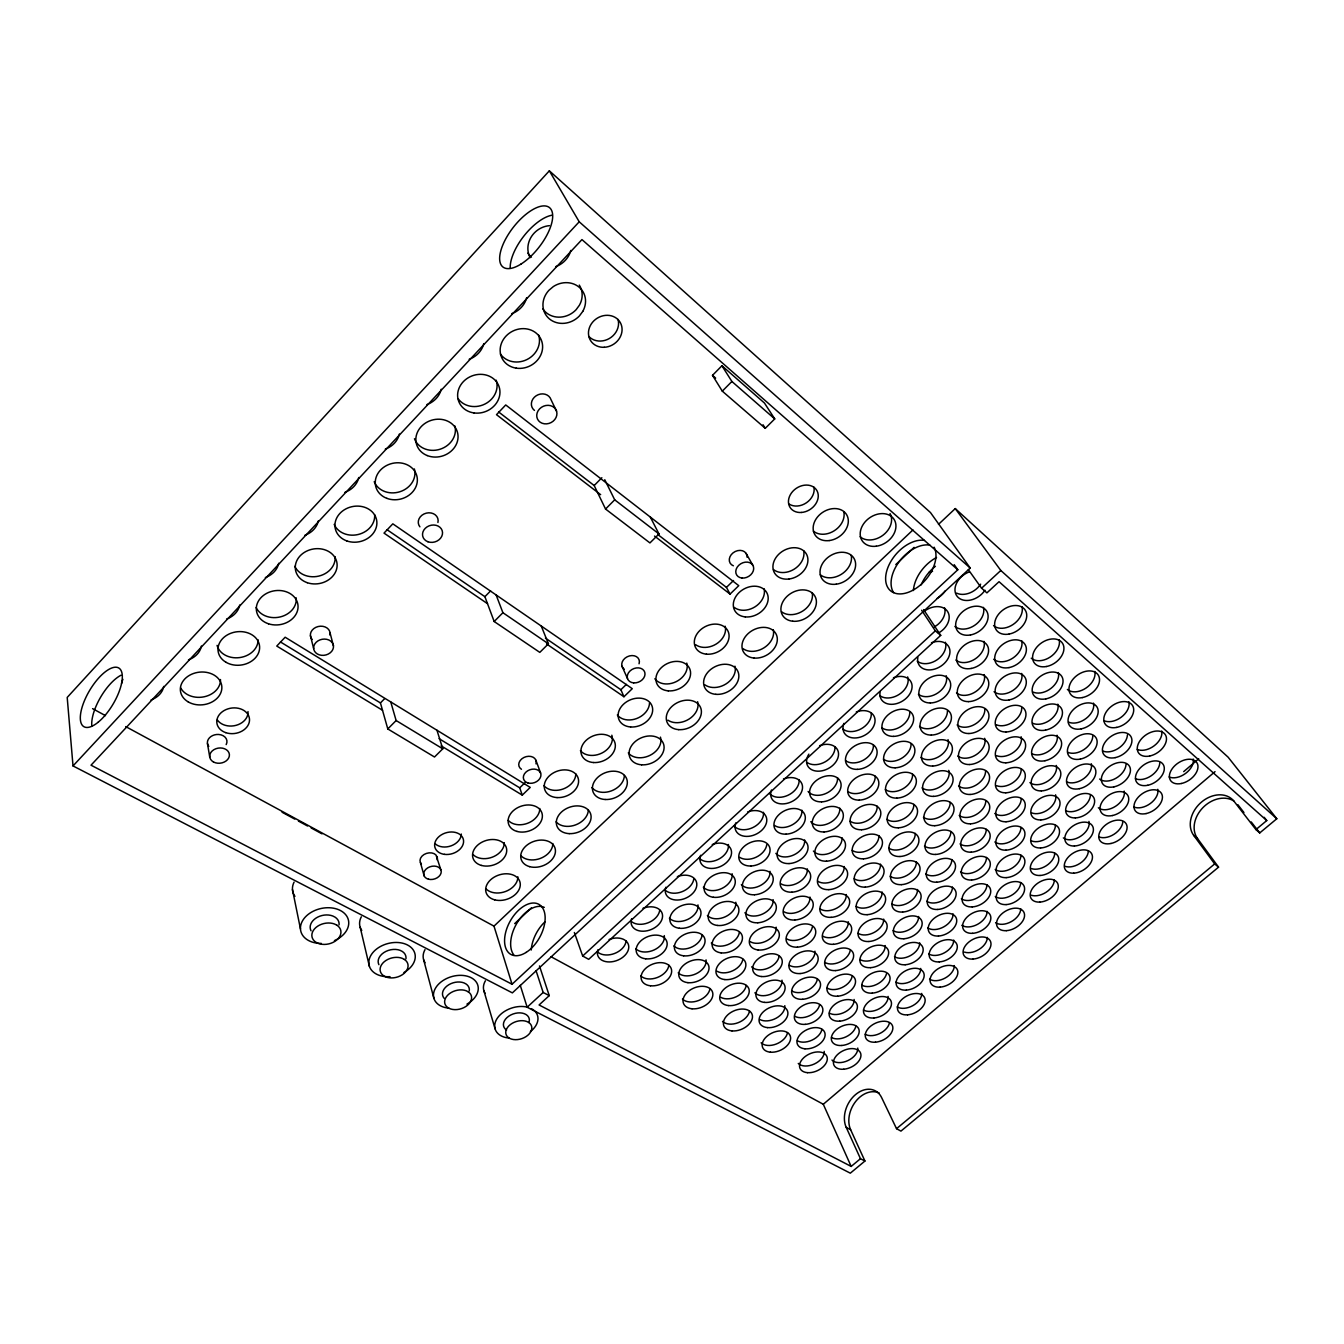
<?xml version="1.0" encoding="UTF-8"?>
<svg xmlns="http://www.w3.org/2000/svg" width="1344" height="1344" viewBox="0 0 1344 1344"><rect width="100%" height="100%" fill="white"/><g stroke="black" fill="none" stroke-linecap="round" stroke-linejoin="round"><path stroke-width="1.5" d="M549.343 170.822L67.2 697.435L73.013 765.929L512.366 992.88L970.2 568.025L930.485 512.568L549.343 170.822L579.214 221.794L970.2 568.025M73.013 765.929L579.214 221.794M436.951 730.229L442.764 748.81L434.515 757.008L387.794 728.952L380.436 702.929L384.535 698.762M541.262 626.035L548.436 643.81L539.801 652.378L494.172 621.516L484.898 596.686L490.61 590.873M650.328 517.087L658.98 533.954L649.942 542.926L605.556 509.04L594.182 485.537L601.86 477.725M712.488 375.346L721.93 365.753L764.467 403.049L774.732 418.908L765.274 428.316L722.299 391.154L712.488 375.346L715.646 378.084M387.794 728.952L396.127 720.535L390.751 701.921M494.172 621.516L502.908 612.713L496.121 594.955M605.556 509.04L614.695 499.817L604.766 479.724M722.299 391.154L731.892 381.478L721.93 365.753M382.519 710.27L276.763 646.061L285.146 637.224L530.242 787.399L522.278 795.127L519.708 787.836L525 782.695M487.519 603.691L384.014 533.114L392.818 523.841L632.268 688.682L623.952 696.746L620.878 689.724L626.405 684.382M600.65 494.676L496.507 414.674L505.73 404.947L738.763 585.665L730.061 594.082L726.449 587.378L733.522 580.524M954.19 564.665L957.802 569.772L512.047 984.245L493.987 926.134L912.929 529.956M514.685 923.63L531.451 907.822M895.793 564.581L914.088 547.361M938.482 524.378L955.248 508.586L1228.13 757.193L1276.8 818.748L1259.731 832.927L1255.934 829.584L1234.061 801.326A26.46 20.53 -44.7 0 0 1201.57 802.015A26.46 20.53 -44.7 0 0 1193.64 835.296L1214.674 863.923L1218.554 867.149L900.934 1131.11L896.532 1128.691L881.63 1097.611A24.578 18.127 -63.2 0 0 855.557 1094.587A24.578 18.127 -63.2 0 0 846.216 1127.381L860.462 1158.696L864.931 1161.031L850.315 1173.178L527.15 1007.227L520.279 985.354M527.15 1007.227L543.161 992.46L536.054 970.654M923.614 609.622L940.716 635.376L588.689 959.33L582.674 956.021L935.323 630.857L921.648 610.26M1255.934 829.584L1266.754 820.562L999.046 581.7L986.916 592.872L981.59 588.202L1000.81 570.478L955.248 508.586M539.482 965.933L549.242 995.635L539.078 1004.976L851.172 1166.424L860.462 1158.696M1183.694 771.624L1198.73 758.772M550.906 956.659L823.284 1104.264L1215.06 771.624M896.532 1128.691L1214.674 863.923M512.047 984.245L91.022 765.19L581.952 239.585L957.802 569.772M543.161 992.46L549.242 995.635M846.216 1127.381L850.651 1129.75L864.931 1161.031M92.585 708.641L105.47 715.63M125.731 726.6L493.987 926.134M282.072 812.23L294.79 819.118M298.418 821.083L307.507 825.989M311.136 827.954L322.022 833.851M396.127 720.535L442.764 748.81M441.151 745.87L522.278 795.127M280.459 641.962L380.436 702.929M439.102 738.679L519.708 787.836M546.521 643.927L623.952 696.746M386.954 529.654L484.898 596.686M545.412 638.081L620.878 689.724M502.908 612.713L548.436 643.81M654.545 536.071L730.061 594.082M614.695 499.817L658.98 533.954M498.59 411.936L594.182 485.537M657.703 534.442L726.449 587.378M935.323 630.857L940.716 635.376M1193.64 835.296L1197.521 838.555L1218.554 867.149M731.892 381.478L774.732 418.908M1000.81 570.478L1276.8 818.748M1264.183 817.286L1266.754 820.562M1237.858 804.686L1243.939 812.532M1251.23 821.94L1259.731 832.927M208.807 746.357L208.102 745.433A9.828 7.594 -7.8 0 1 209.462 737.806A9.828 7.594 -7.8 0 1 218.585 734.462L221.054 734.866A9.828 7.594 -7.8 0 1 226.178 744.593M968.369 569.688L981.59 588.202M440.815 869.702L435.994 855.002A8.854 6.502 -15.8 0 0 423.948 854.566A8.854 6.502 -15.8 0 0 421.428 864.058M763.022 424.771L765.274 428.316M746.105 553.392L752.741 565.085M556.55 411.146A10.332 9.022 -25.7 0 0 539.582 408.878A10.332 9.022 -25.7 0 0 544.337 423.797A10.332 9.022 -25.7 0 0 556.55 411.146L551.023 399.689A10.248 8.988 -25.8 0 0 536.206 395.741A10.248 8.988 -25.8 0 0 534.442 410.407M823.284 1104.264L851.172 1166.424M622.003 666.254L627.497 678.602M535.92 760.267L540.624 773.052M574.358 932.518L582.674 956.021M483.806 990.511L495.096 1028.849M420.437 862.63L424.166 875.935M423.629 959.75L433.944 998.474M330.086 632.99L333.463 645.893A10.013 8.081 -11.1 0 1 319.334 654.864A10.013 8.081 -11.1 0 1 317.873 640.937A10.013 8.081 -11.1 0 1 333.463 645.893M310.43 635.678L313.656 648.631M360.192 927.326L369.415 966.42M292.454 889.526L300.468 928.956M207.463 743.551L209.748 757.109M294.941 896.347A23.906 17.371 -12.4 0 1 294.084 882.118M321.35 943.421A24.444 17.438 -12.8 0 1 303.106 919.85A24.444 17.438 -12.8 0 1 342.115 911.518A24.444 17.438 -12.8 0 1 334.421 940.632M339.091 924.857A14.666 10.466 -12.8 0 0 335.11 917.179L332.791 916.003A14.666 10.466 -12.8 0 0 315.722 918.271A14.666 10.466 -12.8 0 0 311.052 930.804M361.771 930.434A23.134 16.531 -14.5 0 1 361.334 916.793M390.029 976.651A23.638 16.582 -14.9 0 1 370.658 955.786A23.638 16.582 -14.9 0 1 407.333 944.899A23.638 16.582 -14.9 0 1 403.922 972.535M405.972 958.81A14.179 9.946 -14.9 0 0 402.36 951.485L400.176 950.376A14.179 9.946 -14.9 0 0 383.729 952.661A14.179 9.946 -14.9 0 0 378.907 964.69M425.074 962.741A22.445 15.742 -16.3 0 1 425.006 949.637M448.913 1008.151A22.915 15.758 -16.6 0 1 436.901 986.076A22.915 15.758 -16.6 0 1 472.063 978.214A22.915 15.758 -16.6 0 1 466.939 1004.119M469.274 990.948A13.742 9.458 -16.6 0 0 465.998 983.942L463.932 982.884A13.742 9.458 -16.6 0 0 446.981 985.992A13.742 9.458 -16.6 0 0 444.259 998.441M485.117 993.367A21.79 14.986 -17.9 0 1 485.402 980.784M531.35 1008.638A22.243 14.986 -18.2 0 1 530.359 1031.638M509.225 1038.055A22.243 14.986 -18.2 0 1 496.81 1018.987A22.243 14.986 -18.2 0 1 527.755 1007.261M529.25 1021.406A13.339 8.988 -18.2 0 0 526.294 1014.686L524.328 1013.695A13.339 8.988 -18.2 0 0 506.957 1017.61A13.339 8.988 -18.2 0 0 506.554 1030.075M436.968 856.43A8.854 6.502 -15.8 0 1 437.203 859.824M521.455 769.272A8.971 6.821 -19.4 0 1 520.195 760.519A8.971 6.821 -19.4 0 1 531.031 756.487A8.971 6.821 -19.4 0 1 536.004 763.862M624.254 669.245A9.139 7.14 -24.2 0 1 623.381 659.904A9.139 7.14 -24.2 0 1 634.385 655.822A9.139 7.14 -24.2 0 1 639.055 663.768M733.37 565.79A9.358 7.442 -30.3 0 1 729.96 556.786A9.358 7.442 -30.3 0 1 740.158 550.385A9.358 7.442 -30.3 0 1 747.079 557.189M419.899 526.831A10.046 8.518 -16.3 0 1 426.367 513.122A10.046 8.518 -16.3 0 1 437.926 522.497M312.194 639.509A9.929 8.047 -10.8 0 1 318.108 626.539A9.929 8.047 -10.8 0 1 329.969 635.107M513.811 954.912A28.61 16.867 -60.9 0 1 517.709 921.9A28.61 16.867 -60.9 0 1 544.286 907.385M893.575 592.586A31.114 19.589 -49.3 0 1 899.539 561.154A31.114 19.589 -49.3 0 1 929.83 545.11M510.233 268.195A37.548 16.38 -52 0 1 524.126 235.738A37.548 16.38 -52 0 1 552.216 215.191M91.812 725.878A34.003 13.675 -59.2 0 1 121.01 675.226M934.13 547.193A31.198 19.555 -49.3 0 1 912.425 590.486A31.198 19.555 -49.3 0 1 886.435 572.158A31.198 19.555 -49.3 0 1 924.47 540.389M570.814 250.438A22.394 20.597 -35.1 0 1 555.677 266.65M530.141 257.662A22.394 20.597 -35.1 0 1 549.41 225.658M526.646 297.73A22.142 20.261 -27.7 0 1 511.795 313.639M483.79 343.627A21.941 19.891 -21.5 0 1 469.19 359.268M441.202 389.239A21.79 19.505 -16.6 0 1 426.871 404.594M399.37 434.028A21.672 19.085 -13 0 1 385.291 449.114M358.747 477.523A21.571 18.665 -10.3 0 1 344.921 492.341M318.377 520.766A21.487 18.245 -8.3 0 1 304.786 535.315M278.695 563.254A21.42 17.842 -6.8 0 1 265.339 577.55M239.702 605.002A21.353 17.438 -5.7 0 1 226.582 619.063M201.382 646.044A21.286 17.035 -4.8 0 1 188.479 659.87M163.699 686.398A21.235 16.649 -4.1 0 1 151.015 699.972M121.582 683.575A21.235 16.649 -4.1 0 1 122.942 679.308M531.434 257.158A22.277 20.53 -35.4 0 1 527.873 253.159M220.483 679.543A20.714 16.38 -6.2 0 1 204.187 696.78A20.714 16.38 -6.2 0 1 180.718 687.994M258.065 639.761A20.782 16.733 -7.1 0 1 239.702 657.586A20.782 16.733 -7.1 0 1 217.056 645.372M296.184 597.811A20.849 17.119 -8.3 0 1 280.308 616.913A20.849 17.119 -8.3 0 1 256.133 607.572M335.076 556.618A20.933 17.506 -9.8 0 1 318.898 576.072A20.933 17.506 -9.8 0 1 294.823 566.328M374.64 514.718A21.017 17.892 -11.7 0 1 358.159 534.509A21.017 17.892 -11.7 0 1 334.169 524.378M414.372 468.938A21.101 18.278 -14.2 0 1 399.857 491.753A21.101 18.278 -14.2 0 1 374.203 481.69M454.894 425.981A21.218 18.648 -17.3 0 1 440.026 449.249A21.218 18.648 -17.3 0 1 414.456 438.749M496.171 380.167A21.37 19.018 -21.4 0 1 484.831 404.09A21.37 19.018 -21.4 0 1 458.27 398.916M538.658 335.11A21.554 19.37 -26.4 0 1 526.949 359.554A21.554 19.37 -26.4 0 1 500.405 354.043M579.281 285.079A21.79 19.69 -32.2 0 1 579.398 305.239L576.089 309.725A21.79 19.69 -32.2 0 1 542.808 308.885M890.047 513.559A19.135 14.801 -35.2 0 1 883.226 535.03A19.135 14.801 -35.2 0 1 860.11 536.777M851.239 555.458A18.917 14.633 -33 0 1 841.344 574.308A18.917 14.633 -33 0 1 820.294 574.762M812.162 592.654A18.715 14.448 -31 0 1 802.57 611.15A18.715 14.448 -31 0 1 781.536 611.738M773.254 629.714A18.53 14.246 -29 0 1 763.946 647.842A18.53 14.246 -29 0 1 742.93 648.581M734.933 666.187A18.362 14.062 -27 0 1 725.911 683.995A18.362 14.062 -27 0 1 704.911 684.852M697.62 701.719A18.228 13.843 -25.2 0 1 688.867 719.191A18.228 13.843 -25.2 0 1 667.901 720.166M660.442 737.117A18.094 13.642 -23.5 0 1 649.908 755.395A18.094 13.642 -23.5 0 1 628.286 752.875M624.355 775.488A17.959 13.423 -22 0 1 611.402 790.877A17.959 13.423 -22 0 1 591.914 787.618M588.336 809.76A17.858 13.205 -20.5 0 1 575.602 824.897A17.858 13.205 -20.5 0 1 556.08 821.839M552.821 843.528A17.758 12.986 -19.2 0 1 540.338 858.43A17.758 12.986 -19.2 0 1 520.766 855.557M517.843 876.809A17.674 12.768 -18 0 1 505.579 891.475A17.674 12.768 -18 0 1 485.974 888.804M504.269 842.621A17.405 12.802 -17.7 0 1 492.24 857.186A17.405 12.802 -17.7 0 1 472.87 854.398M539.767 808.5A17.489 13.02 -19 0 1 527.52 823.318A17.489 13.02 -19 0 1 508.183 820.31M575.803 773.875A17.59 13.238 -20.4 0 1 563.321 788.928A17.59 13.238 -20.4 0 1 544.018 785.736M611.822 735.218A17.69 13.457 -21.9 0 1 601.793 753.11A17.69 13.457 -21.9 0 1 580.406 750.624M649.522 703.013A17.825 13.675 -23.7 0 1 636.552 718.57A17.825 13.675 -23.7 0 1 617.333 714.974M686.784 663.096A17.959 13.894 -25.5 0 1 676.183 681.66A17.959 13.894 -25.5 0 1 654.847 678.77M725.138 626.203A18.11 14.095 -27.5 0 1 716.302 643.978A18.11 14.095 -27.5 0 1 695.57 644.666M764.081 588.739A18.278 14.297 -29.6 0 1 754.975 606.85A18.278 14.297 -29.6 0 1 734.227 607.404M803.662 550.67A18.463 14.498 -31.8 0 1 794.237 569.134A18.463 14.498 -31.8 0 1 773.472 569.554M843.864 511.997A18.665 14.683 -34.1 0 1 834.137 530.83A18.665 14.683 -34.1 0 1 813.355 531.115M461.311 834.036A14.7 10.886 -16.4 0 1 451.298 845.779A14.7 10.886 -16.4 0 1 435.204 843.797M248.002 711.581A16.363 12.785 -7.9 0 1 236.124 725.323A16.363 12.785 -7.9 0 1 217.342 719.981M618.022 319.435A17.304 15.338 -33.2 0 1 609.403 338.47A17.304 15.338 -33.2 0 1 588.857 336.487M813.91 487.116A15.792 12.617 -34.2 0 1 806.501 502.723A15.792 12.617 -34.2 0 1 789.23 504.134M531.233 950.023A28.61 17.119 -60.9 0 1 545.009 921.782M913.399 590.537A31.13 19.858 -48.9 0 1 936.533 557.491M1197.521 838.555A26.393 20.53 -44.6 0 1 1202.863 807.694A26.393 20.53 -44.6 0 1 1233.91 801.041M850.651 1129.75A24.528 18.127 -63.2 0 1 855.658 1101.492A24.528 18.127 -63.2 0 1 879.329 1093.126M921.194 584.858A31.03 19.891 -48.9 0 1 935.424 566.261M931.476 642.734A17.438 12.667 -33 0 1 949.956 651.067A17.438 12.667 -33 0 1 932.803 669.564A17.438 12.667 -33 0 1 917.851 657.434M893.474 677.729A17.254 12.533 -31.4 0 1 912.072 685.742A17.254 12.533 -31.4 0 1 895.222 703.954A17.254 12.533 -31.4 0 1 880.068 692.194M856.279 711.95A17.102 12.382 -29.9 0 1 875.062 720.586A17.102 12.382 -29.9 0 1 856.212 737.923A17.102 12.382 -29.9 0 1 843.914 723.341M819.622 745.685A16.951 12.214 -28.4 0 1 838.522 754.925A16.951 12.214 -28.4 0 1 817.79 771.187A16.951 12.214 -28.4 0 1 808.87 754.135M783.502 778.949A16.8 12.062 -27 0 1 802.536 786.962A16.8 12.062 -27 0 1 784.224 803.83A16.8 12.062 -27 0 1 771.473 790.003M747.617 811.961A16.682 11.894 -25.6 0 1 766.786 819.689A16.682 11.894 -25.6 0 1 748.742 836.304A16.682 11.894 -25.6 0 1 735.773 822.881M712.253 844.519A16.565 11.726 -24.3 0 1 731.539 851.962A16.565 11.726 -24.3 0 1 713.748 868.342A16.565 11.726 -24.3 0 1 700.577 855.271M677.376 876.624A16.447 11.558 -23.1 0 1 696.797 883.781A16.447 11.558 -23.1 0 1 679.241 899.926A16.447 11.558 -23.1 0 1 665.868 887.225M642.986 908.275A16.346 11.39 -21.9 0 1 662.525 915.146A16.346 11.39 -21.9 0 1 645.204 931.09A16.346 11.39 -21.9 0 1 631.646 918.725M609.084 939.49A16.262 11.222 -20.9 0 1 628.723 946.092A16.262 11.222 -20.9 0 1 611.654 961.8A16.262 11.222 -20.9 0 1 597.895 949.788M984.967 590.234A17.926 13.171 -35.5 0 1 957.365 596.618A17.926 13.171 -35.5 0 1 969.293 571.889M923.983 611.554A17.724 13.037 -33.8 0 1 947.503 611.386A17.724 13.037 -33.8 0 1 938.465 633.058M945.286 590.806A18.01 13.406 -34.7 0 1 937.238 598.282M929.057 572.326A18.01 13.406 -34.7 0 1 932.551 571.351M1193.22 759.041A15.826 10.181 -34.6 0 1 1185.61 773.405A15.826 10.181 -34.6 0 1 1169.112 776.966M1159.788 762.989A15.893 10.349 -34.2 0 1 1150.766 776.059A15.893 10.349 -34.2 0 1 1135.445 778.714M1161.703 731.018A16.128 10.601 -34.8 0 1 1154.126 745.819A16.128 10.601 -34.8 0 1 1137.226 749.398M1128.926 701.837A16.447 11.054 -34.9 0 1 1121.35 717.108A16.447 11.054 -34.9 0 1 1104.046 720.703M1093.478 703.13A16.514 11.239 -34.4 0 1 1086.053 718.486A16.514 11.239 -34.4 0 1 1068.547 722.114M1127.431 734.882A16.212 10.769 -34.3 0 1 1118.359 748.356A16.212 10.769 -34.3 0 1 1102.668 750.977M1157.789 789.314A15.674 10.097 -33.6 0 1 1150.43 803.443A15.674 10.097 -33.6 0 1 1133.966 807.038M1092.773 736.159A16.279 10.954 -33.7 0 1 1083.785 749.7A16.279 10.954 -33.7 0 1 1067.909 752.354M1126.02 764.417A15.96 10.5 -33.7 0 1 1115.654 778.428A15.96 10.5 -33.7 0 1 1099.61 779.05M1091.278 763.745A16.044 10.668 -33.1 0 1 1084.07 778.378A16.044 10.668 -33.1 0 1 1067.035 782.023M1056.3 765.425A16.111 10.836 -32.6 0 1 1047.85 781.116A16.111 10.836 -32.6 0 1 1029.924 782.611M1094.755 671.446A16.783 11.525 -35.1 0 1 1085.801 688.195A16.783 11.525 -35.1 0 1 1067.371 689.455M1057.812 704.206A16.598 11.424 -33.8 0 1 1050.538 719.662A16.598 11.424 -33.8 0 1 1032.83 723.324M1090.37 795.245A15.809 10.399 -32.6 0 1 1081.634 808.181A15.809 10.399 -32.6 0 1 1066.178 810.902M1124.172 791.129A15.742 10.248 -33.1 0 1 1115.587 806.266A15.742 10.248 -33.1 0 1 1098.334 807.794M1122.811 821.621A15.506 9.996 -32.6 0 1 1114.109 834.221A15.506 9.996 -32.6 0 1 1099.022 836.926M1055.578 794.808A15.876 10.567 -32 0 1 1048.606 809.189A15.876 10.567 -32 0 1 1031.604 812.868M1055.426 825.434A15.658 10.298 -31.5 0 1 1046.892 838.186A15.658 10.298 -31.5 0 1 1031.47 840.924M1054.738 853.255A15.439 10.046 -31.1 0 1 1046.321 865.721A15.439 10.046 -31.1 0 1 1031.083 868.493M1088.942 821.402A15.59 10.147 -32.1 0 1 1080.593 836.287A15.59 10.147 -32.1 0 1 1063.356 837.9M1088.338 851.071A15.372 9.895 -31.6 0 1 1079.837 863.47A15.372 9.895 -31.6 0 1 1064.767 866.208M1057.056 735.235A16.346 11.122 -33.2 0 1 1049.866 750.322A16.346 11.122 -33.2 0 1 1032.41 753.984M1021.205 769.507A16.178 11.004 -31.9 0 1 1012.536 782.914A16.178 11.004 -31.9 0 1 996.509 785.652M1021.121 736.764A16.43 11.306 -32.5 0 1 1014.082 751.934A16.43 11.306 -32.5 0 1 996.425 755.63M1021.742 708.07A16.682 11.609 -33.1 0 1 1012.822 722.114A16.682 11.609 -33.1 0 1 996.358 724.786M1021.205 798.773A15.96 10.718 -31.4 0 1 1011.226 812.75A15.96 10.718 -31.4 0 1 994.745 813.473M1020.953 827.501A15.725 10.45 -30.9 0 1 1011.091 841.159A15.725 10.45 -30.9 0 1 994.829 841.966M986.261 829.366A15.809 10.601 -30.3 0 1 976.5 843.091A15.809 10.601 -30.3 0 1 960.019 843.914M1058.333 672.554A16.85 11.726 -34.5 0 1 1050.941 688.397A16.85 11.726 -34.5 0 1 1032.998 692.042M1059.139 639.761A17.119 12.046 -35.2 0 1 1050.185 657.048A17.119 12.046 -35.2 0 1 1031.251 658.224M984.85 709.43A16.75 11.794 -32.4 0 1 974.534 724.483A16.75 11.794 -32.4 0 1 957.13 724.937M1021.658 673.445A16.934 11.911 -33.8 0 1 1012.99 690.413A16.934 11.911 -33.8 0 1 994.056 691.69M985.572 771.036A16.262 11.172 -31.3 0 1 975.542 785.4A16.262 11.172 -31.3 0 1 958.608 786.038M984.194 674.587A17.018 12.113 -33.1 0 1 975.677 691.673A17.018 12.113 -33.1 0 1 956.491 692.95M984.682 738.31A16.514 11.474 -31.8 0 1 976.399 754.572A16.514 11.474 -31.8 0 1 957.751 756.034M948.007 739.637A16.598 11.659 -31.1 0 1 939.876 756.017A16.598 11.659 -31.1 0 1 920.976 757.478M948.763 770.381A16.346 11.357 -30.5 0 1 940.716 786.374A16.346 11.357 -30.5 0 1 922.085 787.92M1021.658 640.668A17.203 12.247 -34.6 0 1 1012.872 658.073A17.203 12.247 -34.6 0 1 993.67 659.249M1021.961 606.682A17.472 12.583 -35.4 0 1 1013.023 624.54A17.472 12.583 -35.4 0 1 993.552 625.632M983.388 607.37A17.556 12.802 -34.7 0 1 974.635 625.346A17.556 12.802 -34.7 0 1 954.878 626.438M980.65 584.17A17.842 13.171 -35.5 0 1 956.558 593.124M983.942 641.34A17.287 12.449 -33.9 0 1 975.29 658.862A17.287 12.449 -33.9 0 1 955.836 660.055M946.193 675.73A17.102 12.314 -32.3 0 1 937.826 692.95A17.102 12.314 -32.3 0 1 918.389 694.243M909.77 711.967A16.934 12.18 -30.8 0 1 899.657 727.222A16.934 12.18 -30.8 0 1 881.731 727.692M947.436 710.808A16.834 11.978 -31.7 0 1 937.222 725.962A16.834 11.978 -31.7 0 1 919.565 726.432M911.064 743.719A16.682 11.844 -30.3 0 1 901.085 758.604A16.682 11.844 -30.3 0 1 883.428 759.192M912.576 774.346A16.447 11.525 -29.7 0 1 902.731 788.911A16.447 11.525 -29.7 0 1 885.326 789.566M985.79 800.705A16.027 10.886 -30.7 0 1 975.895 814.75A16.027 10.886 -30.7 0 1 959.196 815.472M950.174 802.418A16.128 11.054 -30 0 1 940.363 816.547A16.128 11.054 -30 0 1 923.429 817.286M950.863 831.466A15.893 10.769 -29.6 0 1 941.186 845.292A15.893 10.769 -29.6 0 1 924.47 846.115M986.479 857.489A15.59 10.332 -29.8 0 1 976.836 870.929A15.59 10.332 -29.8 0 1 960.557 871.819M1020.953 855.254A15.523 10.181 -30.5 0 1 1011.226 868.61A15.523 10.181 -30.5 0 1 995.182 869.484M1054.318 880.152A15.238 9.794 -30.6 0 1 1046.002 892.332A15.238 9.794 -30.6 0 1 1030.966 895.138M1020.701 882.504A15.305 9.929 -30.1 0 1 1011.108 895.574A15.305 9.929 -30.1 0 1 995.266 896.532M1020.718 908.846A15.103 9.694 -29.7 0 1 1011.242 921.665A15.103 9.694 -29.7 0 1 995.585 922.673M987.118 911.366A15.187 9.828 -29.1 0 1 977.71 924.252A15.187 9.828 -29.1 0 1 961.867 925.277M986.916 884.671A15.389 10.08 -29.4 0 1 977.407 897.826A15.389 10.08 -29.4 0 1 961.346 898.783M952.442 887.09A15.473 10.214 -28.8 0 1 943.001 900.312A15.473 10.214 -28.8 0 1 926.738 901.286M917.515 889.526A15.557 10.366 -28.1 0 1 908.158 902.832A15.557 10.366 -28.1 0 1 891.677 903.823M951.787 859.538A15.674 10.483 -29.2 0 1 942.228 873.046A15.674 10.483 -29.2 0 1 925.747 873.953M916.39 861.823A15.758 10.634 -28.4 0 1 906.914 875.431A15.758 10.634 -28.4 0 1 890.215 876.338M915.23 833.381A15.977 10.92 -28.8 0 1 905.654 847.291A15.977 10.92 -28.8 0 1 888.72 848.131M913.802 804.384A16.212 11.222 -29.3 0 1 904.075 818.614A16.212 11.222 -29.3 0 1 886.906 819.37M875.179 776.177A16.531 11.693 -28.9 0 1 865.435 790.81A16.531 11.693 -28.9 0 1 847.778 791.498M907.654 676.906A17.186 12.516 -31.5 0 1 899.438 694.226A17.186 12.516 -31.5 0 1 879.732 695.554M945.386 642.264A17.371 12.667 -33.1 0 1 936.902 659.921A17.371 12.667 -33.1 0 1 917.179 661.114M944.546 607.807A17.64 13.02 -33.9 0 1 934.366 626.892M871.282 713.395A17.018 12.365 -29.9 0 1 861.269 728.75A17.018 12.365 -29.9 0 1 843.091 729.238M873.382 745.097A16.783 12.029 -29.4 0 1 863.52 760.099A16.783 12.029 -29.4 0 1 845.611 760.687M834.926 746.743A16.884 12.214 -28.4 0 1 825.149 761.846A16.884 12.214 -28.4 0 1 806.988 762.434M877.178 806.148A16.296 11.39 -28.4 0 1 867.569 820.462A16.296 11.39 -28.4 0 1 850.147 821.234M878.875 835.548A16.078 11.088 -28 0 1 869.383 849.526A16.078 11.088 -28 0 1 852.214 850.382M880.522 864.158A15.859 10.786 -27.7 0 1 871.147 877.834A15.859 10.786 -27.7 0 1 854.213 878.758M882.134 892.013A15.641 10.517 -27.3 0 1 872.861 905.386A15.641 10.517 -27.3 0 1 856.162 906.394M918.607 916.507A15.338 10.097 -27.7 0 1 909.367 929.527A15.338 10.097 -27.7 0 1 893.105 930.602M953.081 913.92A15.254 9.962 -28.4 0 1 943.757 926.873A15.254 9.962 -28.4 0 1 927.713 927.914M953.702 940.078A15.053 9.71 -28.1 0 1 944.496 952.762A15.053 9.71 -28.1 0 1 928.654 953.87M987.302 937.406A14.986 9.576 -28.7 0 1 979.356 949.217A14.986 9.576 -28.7 0 1 964.37 952.09M919.666 942.799A15.137 9.845 -27.4 0 1 910.543 955.55A15.137 9.845 -27.4 0 1 894.499 956.676M920.707 968.436A14.952 9.61 -27.1 0 1 911.702 980.918A14.952 9.61 -27.1 0 1 895.86 982.111M954.307 965.58A14.868 9.475 -27.8 0 1 945.218 978.012A14.868 9.475 -27.8 0 1 929.561 979.188M883.68 919.128A15.439 10.248 -27 0 1 874.541 932.232A15.439 10.248 -27 0 1 858.06 933.307M846.266 894.516A15.742 10.651 -26.5 0 1 837.094 907.973A15.742 10.651 -26.5 0 1 820.176 908.998M848.316 921.782A15.523 10.382 -26.3 0 1 839.261 934.954A15.523 10.382 -26.3 0 1 822.562 936.046M850.198 950.611A15.322 10.114 -26 0 1 839.933 961.968A15.322 10.114 -26 0 1 824.88 962.405M885.209 945.554A15.238 9.979 -26.7 0 1 876.17 958.373A15.238 9.979 -26.7 0 1 859.908 959.515M886.553 973.51A15.036 9.727 -26.5 0 1 876.355 984.581A15.036 9.727 -26.5 0 1 861.706 985.068M842.016 837.732A16.178 11.239 -27.2 0 1 831.113 852.583A16.178 11.239 -27.2 0 1 813.406 851.071M837.53 777.773A16.632 11.878 -28 0 1 826.342 793.296A16.632 11.878 -28 0 1 808.097 791.482M839.798 808.164A16.397 11.558 -27.6 0 1 828.761 823.351A16.397 11.558 -27.6 0 1 810.785 821.688M804.653 839.966A16.279 11.407 -26.3 0 1 793.85 854.902A16.279 11.407 -26.3 0 1 775.841 853.373M807.341 868.896A16.044 11.105 -26 0 1 798.151 882.739A16.044 11.105 -26 0 1 780.746 883.697M809.945 897.053A15.826 10.802 -25.7 0 1 800.856 910.594A15.826 10.802 -25.7 0 1 783.703 911.635M844.166 866.51A15.943 10.937 -26.8 0 1 834.893 880.27A15.943 10.937 -26.8 0 1 817.723 881.21M799.075 779.638A16.733 12.062 -27 0 1 787.987 795.262A16.733 12.062 -27 0 1 769.44 793.43M801.898 810.214A16.498 11.726 -26.6 0 1 792.49 824.712A16.498 11.726 -26.6 0 1 774.598 825.502M763.476 812.297A16.615 11.894 -25.6 0 1 752.623 827.669A16.615 11.894 -25.6 0 1 734.059 826.006M814.951 951.182A15.422 10.248 -25.2 0 1 806.081 964.135A15.422 10.248 -25.2 0 1 789.398 965.311M852.13 976.433A15.12 9.862 -25.8 0 1 841.982 987.571A15.12 9.862 -25.8 0 1 827.148 988.075M888.132 996.425A14.851 9.492 -26.2 0 1 879.312 1008.722A14.851 9.492 -26.2 0 1 863.47 1009.982M921.715 993.418A14.75 9.358 -26.9 0 1 912.811 1005.648A14.75 9.358 -26.9 0 1 897.17 1006.908M889.409 1023.002A14.65 9.257 -26 0 1 879.463 1033.654A14.65 9.257 -26 0 1 865.183 1034.275M855.859 1026.161A14.75 9.374 -25.3 0 1 845.964 1036.862A14.75 9.374 -25.3 0 1 831.499 1037.518M857.774 1048.068A14.566 9.139 -25.2 0 1 847.879 1060.601A14.566 9.139 -25.2 0 1 831.97 1060.063M824.208 1051.361A14.65 9.257 -24.5 0 1 814.38 1063.978A14.65 9.257 -24.5 0 1 798.252 1063.44M821.906 1029.37A14.834 9.492 -24.7 0 1 812.045 1040.122A14.834 9.492 -24.7 0 1 797.378 1040.777M854.129 999.466A14.935 9.61 -25.5 0 1 845.393 1011.814A14.935 9.61 -25.5 0 1 829.349 1013.107M787.517 1032.612A14.935 9.61 -23.9 0 1 776.261 1044.036A14.935 9.61 -23.9 0 1 761.107 1042.81M819.622 1004.707A15.019 9.727 -24.8 0 1 809.642 1015.678A15.019 9.727 -24.8 0 1 794.791 1016.266M817.286 979.406A15.221 9.979 -25 0 1 807.173 990.595A15.221 9.979 -25 0 1 792.12 991.116M784.812 1005.665A15.12 9.862 -24.1 0 1 776.261 1018.147A15.12 9.862 -24.1 0 1 759.797 1019.458M782.006 980.179A15.322 10.114 -24.2 0 1 771.926 993.653A15.322 10.114 -24.2 0 1 754.874 992.813M749.498 1010.99A15.221 9.979 -23.3 0 1 738.142 1022.7A15.221 9.979 -23.3 0 1 722.534 1021.373M779.083 956.323A15.523 10.382 -24.4 0 1 767.424 968.436A15.523 10.382 -24.4 0 1 751.632 966.84M776.16 927.192A15.725 10.668 -24.6 0 1 767.29 940.514A15.725 10.668 -24.6 0 1 750.137 941.64M812.414 926.806A15.624 10.517 -25.5 0 1 802.049 938.465A15.624 10.517 -25.5 0 1 786.593 938.818M742.829 959.23A15.624 10.517 -23.6 0 1 732.715 970.788A15.624 10.517 -23.6 0 1 717.024 971.258M746.206 985.454A15.422 10.248 -23.4 0 1 736.21 996.761A15.422 10.248 -23.4 0 1 720.737 997.315M709.985 988.529A15.54 10.366 -22.6 0 1 698.527 1000.541A15.54 10.366 -22.6 0 1 682.45 999.079M706.054 959.885A15.742 10.651 -22.7 0 1 696.024 973.795A15.742 10.651 -22.7 0 1 678.199 972.838M739.368 932.316A15.842 10.802 -23.7 0 1 727.591 944.748A15.842 10.802 -23.7 0 1 711.312 943.018M773.119 899.64A15.943 10.954 -24.8 0 1 762.653 914.004A15.943 10.954 -24.8 0 1 744.878 912.778M769.994 871.315A16.162 11.256 -25.1 0 1 759.41 886.015A16.162 11.256 -25.1 0 1 741.367 884.638M732.144 873.768A16.262 11.407 -24.1 0 1 721.644 888.552A16.262 11.407 -24.1 0 1 703.332 887.191M766.769 844.754A16.38 11.558 -25.3 0 1 756.067 857.237A16.38 11.558 -25.3 0 1 739.687 857.354M735.806 902.244A16.044 11.105 -23.9 0 1 725.441 916.709A16.044 11.105 -23.9 0 1 707.381 915.482M702.122 935.122A15.943 10.937 -22.8 0 1 690.396 947.638A15.943 10.937 -22.8 0 1 673.848 945.907M668.875 965.177A15.859 10.786 -21.8 0 1 657.334 977.508A15.859 10.786 -21.8 0 1 640.752 975.912M728.381 844.502A16.498 11.726 -24.3 0 1 717.763 859.622A16.498 11.726 -24.3 0 1 699.166 858.11M693.823 878.758A16.38 11.558 -23.1 0 1 681.794 891.794A16.38 11.558 -23.1 0 1 664.759 889.762M697.973 904.898A16.162 11.239 -22.9 0 1 687.708 919.43A16.162 11.239 -22.9 0 1 669.362 918.221M664.272 935.592A16.078 11.071 -21.8 0 1 654.226 949.906A16.078 11.071 -21.8 0 1 635.863 948.83M626.102 940.867A16.195 11.222 -20.8 0 1 614.46 953.518A16.195 11.222 -20.8 0 1 597.358 951.787M659.736 910.022A16.296 11.39 -21.9 0 1 647.892 922.874A16.296 11.39 -21.9 0 1 630.823 920.993M582.758 311.405L579.432 315.907A21.89 19.74 -32.1 0 1 549.343 318.847A21.89 19.74 -32.1 0 1 548.974 290.237L553.375 286.541A21.89 19.74 -32.1 0 1 579.18 287.23A21.89 19.74 -32.1 0 1 582.758 311.405M336.907 925.21L334.572 924.034A14.734 10.466 -12.9 0 0 311.993 933.761A14.734 10.466 -12.9 0 0 330.809 943.32A14.734 10.466 -12.9 0 0 336.907 925.21M404.41 959.448L402.209 958.322A14.246 9.946 -14.9 0 0 380.268 967.798A14.246 9.946 -14.9 0 0 398.059 976.819A14.246 9.946 -14.9 0 0 404.41 959.448M468.25 991.822L466.166 990.763A13.81 9.458 -16.7 0 0 444.847 1000.003A13.81 9.458 -16.7 0 0 461.698 1008.538A13.81 9.458 -16.7 0 0 468.25 991.822M528.73 1022.482L526.764 1021.49A13.406 8.988 -18.2 0 0 506.016 1030.478A13.406 8.988 -18.2 0 0 521.993 1038.576A13.406 8.988 -18.2 0 0 528.73 1022.482M213.427 761.947A9.912 7.61 -8 0 0 229.32 756.151A9.912 7.61 -8 0 0 215.897 748.726A9.912 7.61 -8 0 0 213.427 761.947M427.963 541.766A10.13 8.551 -16.5 0 0 442.529 532.459A10.13 8.551 -16.5 0 0 427.09 526.865A10.13 8.551 -16.5 0 0 427.963 541.766M741.955 578.038A9.442 7.459 -30.2 0 0 753.514 566.882A9.442 7.459 -30.2 0 0 738.73 565.337A9.442 7.459 -30.2 0 0 741.955 578.038M633.679 682.886A9.206 7.157 -24.2 0 0 644.75 672.218A9.206 7.157 -24.2 0 0 629.933 671.042A9.206 7.157 -24.2 0 0 633.679 682.886M527.856 782.93A9.038 6.838 -19.5 0 0 540.96 774.816A9.038 6.838 -19.5 0 0 527.587 770.851A9.038 6.838 -19.5 0 0 527.856 782.93M428.501 879.211A8.921 6.502 -15.9 0 0 441.235 871.349A8.921 6.502 -15.9 0 0 427.728 867.854A8.921 6.502 -15.9 0 0 428.501 879.211M521.035 264.046A37.716 16.246 -52 0 0 551.258 209.714A37.716 16.246 -52 0 0 506.234 237.955A37.716 16.246 -52 0 0 521.035 264.046M98.23 722.165A34.138 13.574 -59.2 0 0 120.859 670.135A34.138 13.574 -59.2 0 0 84.857 699.72A34.138 13.574 -59.2 0 0 98.23 722.165M526.142 952.409A28.694 16.834 -60.8 0 0 541.75 906.746A28.694 16.834 -60.8 0 0 506.688 928.922A28.694 16.834 -60.8 0 0 526.142 952.409M876.221 546.235A19.219 14.818 -35.1 0 0 894.398 519.91A19.219 14.818 -35.1 0 0 863.587 523.841A19.219 14.818 -35.1 0 0 876.221 546.235M836.22 584.203A19.001 14.65 -33 0 0 853.994 558.348A19.001 14.65 -33 0 0 823.25 562.397A19.001 14.65 -33 0 0 836.22 584.203M792.775 621.23A18.799 14.465 -30.9 0 0 816.11 599.256A18.799 14.465 -30.9 0 0 787.08 596.316A18.799 14.465 -30.9 0 0 792.775 621.23M754.018 658.056A18.614 14.263 -28.9 0 0 776.983 636.418A18.614 14.263 -28.9 0 0 747.936 633.763A18.614 14.263 -28.9 0 0 754.018 658.056M715.831 694.327A18.446 14.062 -27 0 0 738.461 673.008A18.446 14.062 -27 0 0 709.38 670.622A18.446 14.062 -27 0 0 715.831 694.327M678.686 729.641A18.295 13.86 -25.2 0 0 700.963 708.641A18.295 13.86 -25.2 0 0 671.866 706.49A18.295 13.86 -25.2 0 0 678.686 729.641M641.642 764.82A18.161 13.658 -23.5 0 0 663.6 744.139A18.161 13.658 -23.5 0 0 634.469 742.241A18.161 13.658 -23.5 0 0 641.642 764.82M605.153 799.495A18.043 13.44 -22 0 0 626.791 779.117A18.043 13.44 -22 0 0 597.643 777.454A18.043 13.44 -22 0 0 605.153 799.495M569.218 833.633A17.942 13.222 -20.6 0 0 590.52 813.557A17.942 13.222 -20.6 0 0 561.372 812.129A17.942 13.222 -20.6 0 0 569.218 833.633M529.603 866.645A17.842 13.003 -19.3 0 0 555.458 850.836A17.842 13.003 -19.3 0 0 529.183 843.595A17.842 13.003 -19.3 0 0 529.603 866.645M494.693 899.842A17.741 12.785 -18.1 0 0 520.296 884.201A17.741 12.785 -18.1 0 0 493.937 877.296A17.741 12.785 -18.1 0 0 494.693 899.842M516.247 368.155A21.672 19.421 -26.4 0 0 541.8 341.393A21.672 19.421 -26.4 0 0 506.1 336A21.672 19.421 -26.4 0 0 516.247 368.155M473.945 412.927A21.487 19.068 -21.4 0 0 499.061 386.635A21.487 19.068 -21.4 0 0 463.361 381.629A21.487 19.068 -21.4 0 0 473.945 412.927M427.224 455.566A21.336 18.698 -17.4 0 0 458.035 435.859A21.336 18.698 -17.4 0 0 425.578 422.99A21.336 18.698 -17.4 0 0 427.224 455.566M386.87 498.355A21.218 18.312 -14.3 0 0 417.329 478.901A21.218 18.312 -14.3 0 0 384.737 466.57A21.218 18.312 -14.3 0 0 386.87 498.355M346.735 540.893A21.118 17.926 -11.9 0 0 376.841 521.674A21.118 17.926 -11.9 0 0 344.148 509.897A21.118 17.926 -11.9 0 0 346.735 540.893M307.289 582.708A21.034 17.539 -10 0 0 337.058 563.724A21.034 17.539 -10 0 0 304.265 552.451A21.034 17.539 -10 0 0 307.289 582.708M268.514 623.801A20.95 17.153 -8.5 0 0 297.965 605.069A20.95 17.153 -8.5 0 0 265.07 594.283A20.95 17.153 -8.5 0 0 268.514 623.801M225.775 662.138A20.882 16.766 -7.3 0 0 259.392 650.076A20.882 16.766 -7.3 0 0 231.302 633.091A20.882 16.766 -7.3 0 0 225.775 662.138M188.278 701.938A20.815 16.397 -6.4 0 0 221.659 689.942A20.815 16.397 -6.4 0 0 193.385 673.529A20.815 16.397 -6.4 0 0 188.278 701.938M481.522 865.452A17.472 12.802 -17.7 0 0 506.722 850.013A17.472 12.802 -17.7 0 0 480.648 842.923A17.472 12.802 -17.7 0 0 481.522 865.452M516.953 831.415A17.573 13.02 -19 0 0 542.388 815.791A17.573 13.02 -19 0 0 516.415 808.382A17.573 13.02 -19 0 0 516.953 831.415M557.054 797.58A17.657 13.255 -20.4 0 0 577.987 777.638A17.657 13.255 -20.4 0 0 549.192 776.009A17.657 13.255 -20.4 0 0 557.054 797.58M593.544 762.535A17.774 13.474 -22 0 0 614.796 742.308A17.774 13.474 -22 0 0 586.018 740.443A17.774 13.474 -22 0 0 593.544 762.535M630.605 726.97A17.892 13.692 -23.7 0 0 652.176 706.423A17.892 13.692 -23.7 0 0 623.414 704.306A17.892 13.692 -23.7 0 0 630.605 726.97M668.22 690.85A18.026 13.91 -25.5 0 0 690.144 669.984A18.026 13.91 -25.5 0 0 661.382 667.615A18.026 13.91 -25.5 0 0 668.22 690.85M706.44 654.158A18.178 14.112 -27.5 0 0 728.683 632.974A18.178 14.112 -27.5 0 0 699.972 630.353A18.178 14.112 -27.5 0 0 706.44 654.158M745.248 616.896A18.362 14.314 -29.6 0 0 767.844 595.375A18.362 14.314 -29.6 0 0 739.15 592.502A18.362 14.314 -29.6 0 0 745.248 616.896M789.146 578.995A18.547 14.515 -31.8 0 0 806.182 553.661A18.547 14.515 -31.8 0 0 775.925 557.626A18.547 14.515 -31.8 0 0 789.146 578.995M829.198 540.574A18.749 14.7 -34 0 0 846.67 514.769A18.749 14.7 -34 0 0 816.312 518.599A18.749 14.7 -34 0 0 829.198 540.574M801.444 512.467A15.859 12.634 -34.1 0 0 817.118 490.98A15.859 12.634 -34.1 0 0 791.498 492.912A15.859 12.634 -34.1 0 0 801.444 512.467M604.246 347.29A17.388 15.389 -33.1 0 0 620.323 322.627A17.388 15.389 -33.1 0 0 591.242 324.022A17.388 15.389 -33.1 0 0 604.246 347.29M444.511 854.364A14.767 10.903 -16.5 0 0 463.31 839.21A14.767 10.903 -16.5 0 0 439.505 836.153A14.767 10.903 -16.5 0 0 444.511 854.364M225.809 732.665A16.43 12.802 -8.1 0 0 249.497 719.124A16.43 12.802 -8.1 0 0 224.162 710.522A16.43 12.802 -8.1 0 0 225.809 732.665M1181.376 783.502A15.893 10.181 -34.6 0 0 1197.067 763.006A15.893 10.181 -34.6 0 0 1172.606 768.163A15.893 10.181 -34.6 0 0 1181.376 783.502M1146.096 813.574A15.725 10.08 -33.6 0 0 1161.451 793.397A15.725 10.08 -33.6 0 0 1137.058 798.622A15.725 10.08 -33.6 0 0 1146.096 813.574M1111.018 843.478A15.574 9.996 -32.6 0 0 1126.054 823.62A15.574 9.996 -32.6 0 0 1101.71 828.878A15.574 9.996 -32.6 0 0 1111.018 843.478M1073.755 873.163A15.422 9.895 -31.6 0 0 1092.218 855.12A15.422 9.895 -31.6 0 0 1069.102 856.262A15.422 9.895 -31.6 0 0 1073.755 873.163M1039.819 902.093A15.288 9.794 -30.6 0 0 1058.014 884.302A15.288 9.794 -30.6 0 0 1034.88 885.562A15.288 9.794 -30.6 0 0 1039.819 902.093M1006.303 930.67A15.154 9.677 -29.6 0 0 1024.246 913.114A15.154 9.677 -29.6 0 0 1001.095 914.508A15.154 9.677 -29.6 0 0 1006.303 930.67M972.972 959.078A15.036 9.576 -28.7 0 0 990.646 941.758A15.036 9.576 -28.7 0 0 967.495 943.27A15.036 9.576 -28.7 0 0 972.972 959.078M940.078 987.134A14.918 9.475 -27.8 0 0 957.482 970.049A14.918 9.475 -27.8 0 0 934.332 971.678A14.918 9.475 -27.8 0 0 940.078 987.134M907.586 1014.838A14.818 9.358 -26.9 0 0 924.722 997.987A14.818 9.358 -26.9 0 0 901.589 999.734A14.818 9.358 -26.9 0 0 907.586 1014.838M875.482 1042.188A14.717 9.257 -26 0 0 892.399 1025.573A14.717 9.257 -26 0 0 869.249 1027.421A14.717 9.257 -26 0 0 875.482 1042.188M843.797 1069.219A14.616 9.139 -25.2 0 0 860.446 1052.806A14.616 9.139 -25.2 0 0 837.312 1054.771A14.616 9.139 -25.2 0 0 843.797 1069.219M1147.742 785.282A15.96 10.332 -34.1 0 0 1163.316 764.669A15.96 10.332 -34.1 0 0 1138.603 769.86A15.96 10.332 -34.1 0 0 1147.742 785.282M1112.446 815.539A15.792 10.248 -33.1 0 0 1127.7 795.245A15.792 10.248 -33.1 0 0 1103.038 800.503A15.792 10.248 -33.1 0 0 1112.446 815.539M1074.427 845.998A15.641 10.147 -32 0 0 1093.159 827.602A15.641 10.147 -32 0 0 1069.723 828.626A15.641 10.147 -32 0 0 1074.427 845.998M1040.054 875.482A15.49 10.03 -31 0 0 1058.484 857.338A15.49 10.03 -31 0 0 1035.065 858.497A15.49 10.03 -31 0 0 1040.054 875.482M1006.118 904.596A15.355 9.929 -30 0 0 1024.279 886.687A15.355 9.929 -30 0 0 1000.843 887.981A15.355 9.929 -30 0 0 1006.118 904.596M972.602 933.324A15.238 9.828 -29 0 0 990.494 915.667A15.238 9.828 -29 0 0 967.058 917.078A15.238 9.828 -29 0 0 972.602 933.324M939.288 961.901A15.12 9.71 -28.1 0 0 956.911 944.479A15.12 9.71 -28.1 0 0 933.458 946.025A15.12 9.71 -28.1 0 0 939.288 961.901M906.394 990.108A15.002 9.593 -27.1 0 0 923.748 972.938A15.002 9.593 -27.1 0 0 900.312 974.585A15.002 9.593 -27.1 0 0 906.394 990.108M873.902 1017.979A14.902 9.475 -26.2 0 0 891.005 1001.028A14.902 9.475 -26.2 0 0 867.569 1002.792A14.902 9.475 -26.2 0 0 873.902 1017.979M841.831 1045.481A14.801 9.374 -25.3 0 0 858.682 1028.765A14.801 9.374 -25.3 0 0 835.246 1030.646A14.801 9.374 -25.3 0 0 841.831 1045.481M807.408 1072.663A14.7 9.257 -24.5 0 0 827.282 1058.03A14.7 9.257 -24.5 0 0 805.526 1056.266A14.7 9.257 -24.5 0 0 807.408 1072.663M1149.691 756.017A16.195 10.601 -34.7 0 0 1165.483 734.933A16.195 10.601 -34.7 0 0 1140.451 740.107A16.195 10.601 -34.7 0 0 1149.691 756.017M1113.907 786.862A16.027 10.5 -33.6 0 0 1129.38 766.114A16.027 10.5 -33.6 0 0 1104.398 771.355A16.027 10.5 -33.6 0 0 1113.907 786.862M1075.385 817.908A15.859 10.399 -32.5 0 0 1094.369 799.126A15.859 10.399 -32.5 0 0 1070.63 800.033A15.859 10.399 -32.5 0 0 1075.385 817.908M1040.558 847.963A15.708 10.298 -31.5 0 0 1059.24 829.433A15.708 10.298 -31.5 0 0 1035.502 830.474A15.708 10.298 -31.5 0 0 1040.558 847.963M1006.169 877.632A15.574 10.181 -30.4 0 0 1024.565 859.354A15.574 10.181 -30.4 0 0 1000.826 860.53A15.574 10.181 -30.4 0 0 1006.169 877.632M972.233 906.914A15.439 10.08 -29.4 0 0 990.36 888.888A15.439 10.08 -29.4 0 0 966.605 890.198A15.439 10.08 -29.4 0 0 972.233 906.914M938.482 936.029A15.322 9.962 -28.4 0 0 956.323 918.254A15.322 9.962 -28.4 0 0 932.585 919.699A15.322 9.962 -28.4 0 0 938.482 936.029M905.167 964.757A15.204 9.845 -27.4 0 0 922.74 947.251A15.204 9.845 -27.4 0 0 899.002 948.797A15.204 9.845 -27.4 0 0 905.167 964.757M872.273 993.132A15.086 9.727 -26.5 0 0 889.594 975.862A15.086 9.727 -26.5 0 0 865.838 977.542A15.086 9.727 -26.5 0 0 872.273 993.132M839.798 1021.154A14.986 9.61 -25.5 0 0 856.867 1004.102A14.986 9.61 -25.5 0 0 833.112 1005.9A14.986 9.61 -25.5 0 0 839.798 1021.154M804.955 1048.807A14.885 9.492 -24.7 0 0 825.082 1033.922A14.885 9.492 -24.7 0 0 803.04 1031.99A14.885 9.492 -24.7 0 0 804.955 1048.807M1115.15 757.646A16.262 10.769 -34.2 0 0 1130.842 736.428A16.262 10.769 -34.2 0 0 1105.524 741.636A16.262 10.769 -34.2 0 0 1115.15 757.646M1079.366 788.693A16.094 10.668 -33.1 0 0 1094.722 767.81A16.094 10.668 -33.1 0 0 1069.471 773.086A16.094 10.668 -33.1 0 0 1079.366 788.693M1040.81 819.924A15.943 10.567 -32 0 0 1059.744 801.024A15.943 10.567 -32 0 0 1035.686 801.948A15.943 10.567 -32 0 0 1040.81 819.924M1005.967 850.164A15.792 10.45 -30.9 0 0 1024.615 831.533A15.792 10.45 -30.9 0 0 1000.558 832.591A15.792 10.45 -30.9 0 0 1005.967 850.164M971.578 880.018A15.658 10.332 -29.8 0 0 989.94 861.638A15.658 10.332 -29.8 0 0 965.882 862.831A15.658 10.332 -29.8 0 0 971.578 880.018M937.642 909.468A15.523 10.214 -28.8 0 0 955.735 891.341A15.523 10.214 -28.8 0 0 931.661 892.668A15.523 10.214 -28.8 0 0 937.642 909.468M903.907 938.75A15.406 10.097 -27.7 0 0 921.715 920.892A15.406 10.097 -27.7 0 0 897.658 922.337A15.406 10.097 -27.7 0 0 903.907 938.75M870.61 967.663A15.288 9.979 -26.7 0 0 888.149 950.04A15.288 9.979 -26.7 0 0 864.074 951.619A15.288 9.979 -26.7 0 0 870.61 967.663M837.732 996.19A15.17 9.862 -25.8 0 0 855.002 978.818A15.17 9.862 -25.8 0 0 830.945 980.515A15.17 9.862 -25.8 0 0 837.732 996.19M805.274 1024.363A15.086 9.727 -24.8 0 0 822.293 1007.227A15.086 9.727 -24.8 0 0 798.235 1009.058A15.086 9.727 -24.8 0 0 805.274 1024.363M770.414 1052.184A14.986 9.61 -23.9 0 0 790.558 1037.215A14.986 9.61 -23.9 0 0 768.18 1035.283A14.986 9.61 -23.9 0 0 770.414 1052.184M1116.696 727.406A16.514 11.054 -34.8 0 0 1132.606 705.684A16.514 11.054 -34.8 0 0 1106.952 710.875A16.514 11.054 -34.8 0 0 1116.696 727.406M1080.408 759.074A16.33 10.954 -33.7 0 0 1095.982 737.722A16.33 10.954 -33.7 0 0 1070.395 742.963A16.33 10.954 -33.7 0 0 1080.408 759.074M1041.331 790.91A16.178 10.836 -32.5 0 0 1060.534 771.607A16.178 10.836 -32.5 0 0 1036.157 772.397A16.178 10.836 -32.5 0 0 1041.331 790.91M1006.018 821.755A16.01 10.718 -31.4 0 0 1024.918 802.721A16.01 10.718 -31.4 0 0 1000.541 803.662A16.01 10.718 -31.4 0 0 1006.018 821.755M971.174 852.18A15.876 10.601 -30.2 0 0 989.789 833.431A15.876 10.601 -30.2 0 0 965.395 834.506A15.876 10.601 -30.2 0 0 971.174 852.18M936.802 882.202A15.742 10.483 -29.1 0 0 955.114 863.722A15.742 10.483 -29.1 0 0 930.737 864.931A15.742 10.483 -29.1 0 0 936.802 882.202M902.614 912.055A15.607 10.366 -28.1 0 0 920.657 893.827A15.607 10.366 -28.1 0 0 896.263 895.171A15.607 10.366 -28.1 0 0 902.614 912.055M868.896 941.506A15.49 10.231 -27 0 0 886.654 923.546A15.49 10.231 -27 0 0 862.26 925.025A15.49 10.231 -27 0 0 868.896 941.506M835.598 970.586A15.372 10.114 -26 0 0 853.087 952.879A15.372 10.114 -26 0 0 828.71 954.475A15.372 10.114 -26 0 0 835.598 970.586M802.738 999.281A15.271 9.979 -25 0 0 819.958 981.826A15.271 9.979 -25 0 0 795.581 983.539A15.271 9.979 -25 0 0 802.738 999.281M767.441 1027.606A15.17 9.845 -24.1 0 0 787.853 1012.368A15.17 9.845 -24.1 0 0 765.156 1010.268A15.17 9.845 -24.1 0 0 767.441 1027.606M1081.231 728.868A16.582 11.239 -34.3 0 0 1097.006 707.028A16.582 11.239 -34.3 0 0 1071.084 712.253A16.582 11.239 -34.3 0 0 1081.231 728.868M1044.943 760.738A16.414 11.122 -33.1 0 0 1060.382 739.25A16.414 11.122 -33.1 0 0 1034.51 744.542A16.414 11.122 -33.1 0 0 1044.943 760.738M1005.816 792.792A16.246 11.004 -31.9 0 0 1024.968 773.371A16.246 11.004 -31.9 0 0 1000.255 774.178A16.246 11.004 -31.9 0 0 1005.816 792.792M970.502 823.822A16.094 10.886 -30.7 0 0 989.369 804.686A16.094 10.886 -30.7 0 0 964.639 805.627A16.094 10.886 -30.7 0 0 970.502 823.822M935.676 854.448A15.96 10.769 -29.5 0 0 954.24 835.582A15.96 10.769 -29.5 0 0 929.51 836.657A15.96 10.769 -29.5 0 0 935.676 854.448M901.303 884.654A15.826 10.634 -28.4 0 0 919.582 866.057A15.826 10.634 -28.4 0 0 894.852 867.283A15.826 10.634 -28.4 0 0 901.303 884.654M867.132 914.676A15.691 10.517 -27.3 0 0 885.125 896.347A15.691 10.517 -27.3 0 0 860.395 897.708A15.691 10.517 -27.3 0 0 867.132 914.676M833.414 944.311A15.574 10.382 -26.2 0 0 851.122 926.234A15.574 10.382 -26.2 0 0 826.409 927.746A15.574 10.382 -26.2 0 0 833.414 944.311M800.134 973.56A15.473 10.248 -25.2 0 0 817.572 955.735A15.473 10.248 -25.2 0 0 792.876 957.365A15.473 10.248 -25.2 0 0 800.134 973.56M764.4 1002.389A15.372 10.114 -24.2 0 0 785.064 986.899A15.372 10.114 -24.2 0 0 762.065 984.598A15.372 10.114 -24.2 0 0 764.4 1002.389M731.976 1030.898A15.288 9.979 -23.3 0 0 752.422 1015.594A15.288 9.979 -23.3 0 0 729.372 1013.494A15.288 9.979 -23.3 0 0 731.976 1030.898M1082.323 697.586A16.85 11.542 -35 0 0 1098.35 675.226A16.85 11.542 -35 0 0 1072.058 680.417A16.85 11.542 -35 0 0 1082.323 697.586M1045.531 730.128A16.666 11.424 -33.7 0 0 1061.189 708.137A16.666 11.424 -33.7 0 0 1034.964 713.395A16.666 11.424 -33.7 0 0 1045.531 730.128M1005.866 762.804A16.498 11.306 -32.5 0 0 1025.287 742.963A16.498 11.306 -32.5 0 0 1000.238 743.635A16.498 11.306 -32.5 0 0 1005.866 762.804M970.082 794.472A16.33 11.172 -31.2 0 0 989.184 774.917A16.33 11.172 -31.2 0 0 964.135 775.74A16.33 11.172 -31.2 0 0 970.082 794.472M934.769 825.703A16.178 11.054 -30 0 0 953.585 806.434A16.178 11.054 -30 0 0 928.519 807.391A16.178 11.054 -30 0 0 934.769 825.703M899.942 856.514A16.044 10.92 -28.8 0 0 918.456 837.53A16.044 10.92 -28.8 0 0 893.39 838.622A16.044 10.92 -28.8 0 0 899.942 856.514M865.318 887.124A15.91 10.786 -27.6 0 0 883.546 868.426A15.91 10.786 -27.6 0 0 858.497 869.669A15.91 10.786 -27.6 0 0 865.318 887.124M831.163 917.347A15.792 10.651 -26.5 0 0 849.106 898.901A15.792 10.651 -26.5 0 0 824.057 900.278A15.792 10.651 -26.5 0 0 831.163 917.347M797.462 947.15A15.674 10.517 -25.4 0 0 815.136 928.973A15.674 10.517 -25.4 0 0 790.087 930.502A15.674 10.517 -25.4 0 0 797.462 947.15M761.275 976.517A15.574 10.382 -24.4 0 0 782.208 960.742A15.574 10.382 -24.4 0 0 758.89 958.255A15.574 10.382 -24.4 0 0 761.275 976.517M728.465 1005.564A15.473 10.248 -23.4 0 0 749.162 989.974A15.473 10.248 -23.4 0 0 725.777 987.689A15.473 10.248 -23.4 0 0 728.465 1005.564M1045.867 698.88A16.918 11.726 -34.4 0 0 1061.76 676.368A16.918 11.726 -34.4 0 0 1035.166 681.61A16.918 11.726 -34.4 0 0 1045.867 698.88M1005.917 731.976A16.733 11.609 -33.1 0 0 1025.623 711.715A16.733 11.609 -33.1 0 0 1000.222 712.219A16.733 11.609 -33.1 0 0 1005.917 731.976M969.377 764.534A16.565 11.474 -31.8 0 0 988.747 744.559A16.565 11.474 -31.8 0 0 963.346 745.231A16.565 11.474 -31.8 0 0 969.377 764.534M933.593 796.387A16.414 11.357 -30.5 0 0 952.661 776.714A16.414 11.357 -30.5 0 0 927.242 777.554A16.414 11.357 -30.5 0 0 933.593 796.387M898.296 827.82A16.262 11.222 -29.2 0 0 917.062 808.433A16.262 11.222 -29.2 0 0 891.643 809.424A16.262 11.222 -29.2 0 0 898.296 827.82M863.47 858.833A16.128 11.088 -28 0 0 881.933 839.731A16.128 11.088 -28 0 0 856.531 840.857A16.128 11.088 -28 0 0 863.47 858.833M828.862 889.644A16.01 10.937 -26.8 0 0 847.039 870.811A16.01 10.937 -26.8 0 0 821.638 872.088A16.01 10.937 -26.8 0 0 828.862 889.644M794.724 920.035A15.893 10.802 -25.7 0 0 812.616 901.488A15.893 10.802 -25.7 0 0 787.214 902.899A15.893 10.802 -25.7 0 0 794.724 920.035M758.083 949.956A15.792 10.651 -24.6 0 0 779.285 933.895A15.792 10.651 -24.6 0 0 755.63 931.207A15.792 10.651 -24.6 0 0 758.083 949.956M724.836 979.574A15.691 10.517 -23.6 0 0 745.802 963.698A15.691 10.517 -23.6 0 0 722.098 961.212A15.691 10.517 -23.6 0 0 724.836 979.574M692.042 1008.79A15.59 10.366 -22.6 0 0 712.774 993.115A15.59 10.366 -22.6 0 0 689.018 990.83A15.59 10.366 -22.6 0 0 692.042 1008.79M1046.489 666.506A17.186 12.046 -35.1 0 0 1062.617 643.44A17.186 12.046 -35.1 0 0 1035.636 648.665A17.186 12.046 -35.1 0 0 1046.489 666.506M1009.176 699.938A17.002 11.928 -33.8 0 0 1024.934 677.275A17.002 11.928 -33.8 0 0 998.021 682.567A17.002 11.928 -33.8 0 0 1009.176 699.938M968.906 733.522A16.817 11.794 -32.4 0 0 988.562 713.11A16.817 11.794 -32.4 0 0 962.791 713.63A16.817 11.794 -32.4 0 0 968.906 733.522M932.635 766.046A16.666 11.659 -31 0 0 951.955 745.937A16.666 11.659 -31 0 0 926.184 746.626A16.666 11.659 -31 0 0 932.635 766.046M896.851 798.118A16.498 11.525 -29.7 0 0 915.869 778.31A16.498 11.525 -29.7 0 0 890.098 779.15A16.498 11.525 -29.7 0 0 896.851 798.118M861.554 829.752A16.363 11.39 -28.4 0 0 880.286 810.247A16.363 11.39 -28.4 0 0 854.515 811.238A16.363 11.39 -28.4 0 0 861.554 829.752M826.51 861.185A16.229 11.239 -27.2 0 0 844.922 841.966A16.229 11.239 -27.2 0 0 819.151 843.108A16.229 11.239 -27.2 0 0 826.51 861.185M791.918 892.181A16.111 11.105 -26 0 0 810.046 873.247A16.111 11.105 -26 0 0 784.274 874.541A16.111 11.105 -26 0 0 791.918 892.181M757.798 922.774A15.994 10.954 -24.8 0 0 775.639 904.109A15.994 10.954 -24.8 0 0 749.885 905.537A15.994 10.954 -24.8 0 0 757.798 922.774M721.123 952.862A15.893 10.802 -23.7 0 0 742.375 936.701A15.893 10.802 -23.7 0 0 718.318 934.013A15.893 10.802 -23.7 0 0 721.123 952.862M687.926 982.666A15.792 10.651 -22.7 0 0 708.926 966.689A15.792 10.651 -22.7 0 0 684.818 964.202A15.792 10.651 -22.7 0 0 687.926 982.666M1009.008 667.598A17.27 12.247 -34.5 0 0 1024.985 644.381A17.27 12.247 -34.5 0 0 997.685 649.639A17.27 12.247 -34.5 0 0 1009.008 667.598M968.436 701.618A17.086 12.13 -33.1 0 0 988.378 680.753A17.086 12.13 -33.1 0 0 962.237 681.122A17.086 12.13 -33.1 0 0 968.436 701.618M931.375 735.067A16.901 11.978 -31.6 0 0 950.981 714.538A16.901 11.978 -31.6 0 0 924.84 715.058A16.901 11.978 -31.6 0 0 931.375 735.067M895.104 767.81A16.75 11.844 -30.2 0 0 914.39 747.583A16.75 11.844 -30.2 0 0 888.25 748.272A16.75 11.844 -30.2 0 0 895.104 767.81M859.337 800.1A16.598 11.71 -28.9 0 0 878.304 780.175A16.598 11.71 -28.9 0 0 852.163 781.015A16.598 11.71 -28.9 0 0 859.337 800.1M824.074 831.936A16.464 11.558 -27.5 0 0 842.738 812.297A16.464 11.558 -27.5 0 0 816.598 813.305A16.464 11.558 -27.5 0 0 824.074 831.936M789.029 863.57A16.33 11.407 -26.3 0 0 807.391 844.217A16.33 11.407 -26.3 0 0 781.25 845.393A16.33 11.407 -26.3 0 0 789.029 863.57M754.471 894.768A16.212 11.256 -25.1 0 0 772.531 875.7A16.212 11.256 -25.1 0 0 746.407 877.01A16.212 11.256 -25.1 0 0 754.471 894.768M717.31 925.445A16.111 11.105 -23.9 0 0 738.83 908.981A16.111 11.105 -23.9 0 0 714.42 906.074A16.111 11.105 -23.9 0 0 717.31 925.445M683.676 955.819A16.01 10.937 -22.8 0 0 704.962 939.557A16.01 10.937 -22.8 0 0 680.501 936.869A16.01 10.937 -22.8 0 0 683.676 955.819M650.513 985.79A15.91 10.786 -21.8 0 0 671.53 969.73A15.91 10.786 -21.8 0 0 647.035 967.243A15.91 10.786 -21.8 0 0 650.513 985.79M1009.109 634.066A17.556 12.6 -35.3 0 0 1025.321 610.277A17.556 12.6 -35.3 0 0 997.634 615.485A17.556 12.6 -35.3 0 0 1009.109 634.066M971.242 668.455A17.354 12.466 -33.8 0 0 987.084 645.086A17.354 12.466 -33.8 0 0 959.465 650.378A17.354 12.466 -33.8 0 0 971.242 668.455M930.367 702.962A17.17 12.314 -32.3 0 0 950.242 681.962A17.17 12.314 -32.3 0 0 923.731 682.332A17.17 12.314 -32.3 0 0 930.367 702.962M893.592 736.394A17.002 12.18 -30.8 0 0 913.13 715.714A17.002 12.18 -30.8 0 0 886.62 716.268A17.002 12.18 -30.8 0 0 893.592 736.394M857.321 769.373A16.85 12.029 -29.4 0 0 876.557 748.994A16.85 12.029 -29.4 0 0 850.03 749.7A16.85 12.029 -29.4 0 0 857.321 769.373M821.57 801.864A16.699 11.878 -28 0 0 840.487 781.805A16.699 11.878 -28 0 0 813.96 782.678A16.699 11.878 -28 0 0 821.57 801.864M786.055 834.154A16.565 11.726 -26.6 0 0 804.653 814.397A16.565 11.726 -26.6 0 0 778.159 815.422A16.565 11.726 -26.6 0 0 786.055 834.154M751.044 865.99A16.447 11.575 -25.3 0 0 769.339 846.518A16.447 11.575 -25.3 0 0 742.846 847.694A16.447 11.575 -25.3 0 0 751.044 865.99M713.395 897.271A16.33 11.407 -24.1 0 0 735.202 880.488A16.33 11.407 -24.1 0 0 710.438 877.346A16.33 11.407 -24.1 0 0 713.395 897.271M679.325 928.25A16.229 11.239 -22.9 0 0 700.879 911.686A16.229 11.239 -22.9 0 0 676.066 908.779A16.229 11.239 -22.9 0 0 679.325 928.25M645.742 958.81A16.128 11.088 -21.8 0 0 667.044 942.463A16.128 11.088 -21.8 0 0 642.163 939.758A16.128 11.088 -21.8 0 0 645.742 958.81M970.502 634.956A17.623 12.818 -34.6 0 0 986.58 610.999A17.623 12.818 -34.6 0 0 958.558 616.241A17.623 12.818 -34.6 0 0 970.502 634.956"/></g></svg>
